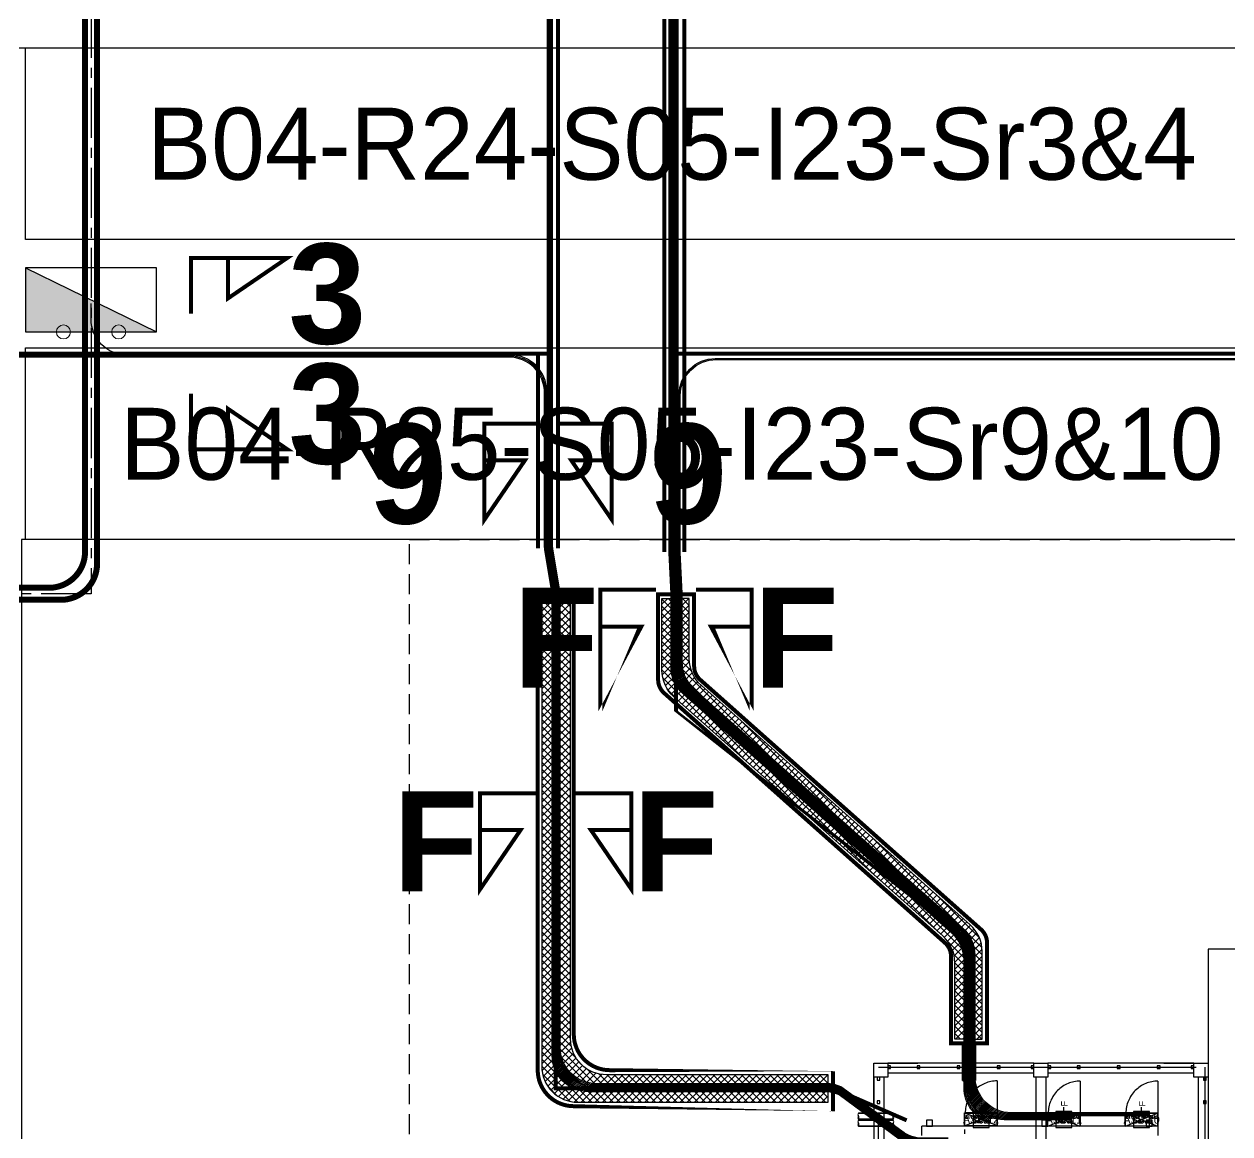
# Model space of a CAD drawing. Header units: metres. Extents: x 530075 to 530399, y 2675487 to 2675927.
# Drawn here: x 530204.25 to 530234.37, y 2675719.43 to 2675747.17 of the extents above; entities that cross this region are included whole.
import ezdxf
from ezdxf.enums import TextEntityAlignment as Align

# ---------------------------------------------------------------- set-up
doc = ezdxf.new("R2010")
doc.units = ezdxf.units.M
for name, pattern in [('CENTER', [2, 1.25, -0.25, 0.25, -0.25]), ('DASHED', [0.75, 0.5, -0.25]), ('DASHED2', [0.375, 0.25, -0.125]), ('HIDDEN', [0.375, 0.25, -0.125]), ('PHANTOM', [63.50000000000001, 31.75, -6.35, 6.35, -6.35, 6.35, -6.35])]:
    doc.linetypes.add(name, pattern=pattern)
for name, color, linetype in [('1', 5, 'Continuous'), ('300mm Hume Pipe', 74, 'Continuous'), ('DC Trench BL-04', 40, 'Continuous'), ('E-Inverter Grouping', 2, 'Continuous'), ('Excavation', 7, 'Continuous'), ('IDT', 7, 'Continuous'), ('Inverter Block-04', 7, 'Continuous'), ('LT Cable(AG) INV to LT Panel BL-04', 2, 'Continuous'), ('Messenger Wire Block-04 (Master Path)', 30, 'Continuous'), ('Messenger Wire Block-04 (MW Path)', 191, 'Continuous'), ('Messenger Wire Exc Link', 7, 'Continuous'), ('MMS Table Block-04', 8, 'Continuous'), ('Plan Line - DC BL-04', 40, 'Continuous'), ('Section Marking BL-04', 2, 'Continuous'), ('Trench (AC)-BL04', 14, 'Continuous')]:
    doc.layers.add(name, color=color, linetype=linetype)
doc.layers.add('PILE', color=1, linetype='Continuous', lineweight=15)
doc.styles.add('Arial', font='arial.ttf')
doc.styles.add('BoldTextStyle', font='arialbd.ttf')
doc.styles.add('RomanS', font='romans.shx')
doc.styles.get("Standard").update_dxf_attribs({"font": 'Adani Regular.ttf'})
doc.linetypes.add('FOUNDATION LAYOUT$0$FENCELINE1', pattern='A,6.35,-2.54,[133,ltypeshp.shx,S=2.54,R=0,X=-2.54,Y=0],-2.54,25.4', length=36.83)
pattern_1 = [(45, (-2601.159999999451, 1672.5), (-0.08838834764831845, 0.08838834764831845), []), (135, (-2601.159999999451, 1672.5), (-0.08838834764831845, -0.08838834764831843), [])]

# ---------------------------------------------------------------- blocks, each defined once
blk = doc.blocks.new('ASB')
at = {"layer": '1', "color": 5}
blk.add_lwpolyline([(-0.2, -0.2), (0.2, -0.2), (0.2, 0.2), (-0.2, 0.2)], close=True, dxfattribs=at)
at = {"layer": '1', "color": 7}
blk.add_attdef('ID', text='', height=0.2, dxfattribs=at).set_placement((0, 0), align=Align.MIDDLE_CENTER)
blk = doc.blocks.new('MMS Table (32.292 x 4.788)')
at = {"color": 0}
blk.add_lwpolyline([(0, -0.002), (0, 4.786), (32.292, 4.786), (32.292, -0.002)], close=True, dxfattribs=at)
at = {"color": 7}
blk.add_attdef('ID1', text='', height=1.8, dxfattribs=at).set_placement((16.146, 2.392), align=Align.MIDDLE_CENTER)
blk = doc.blocks.new('Inverter Block')
h = blk.add_hatch(color=0)
h.dxf.hatch_style = 1
h.paths.add_polyline_path([(-1.45626680040732, 2.268553860427346), (-1.45626680040732, 0.8461538604460657), (1.456266799941659, 0.8461538604460657)])
at = {"color": 0}
blk.add_lwpolyline([(1.456266799941659, 2.268553860427346), (-1.45626680040732, 2.268553860427346), (-1.45626680040732, 0.8461538604460657), (1.456266799941659, 0.8461538604460657)], close=True, dxfattribs=at)
blk.add_lwpolyline([(-1.45626680040732, 2.268553860427346), (1.456266799941659, 0.8461538604460657)], dxfattribs=at)
at = {"layer": 'PILE'}
for centre in [(-0.6133333332836628, 0.8461538517731242), (0.6133333332836628, 0.8461538691190071)]:
    blk.add_circle(centre, 0.1555555555588536, dxfattribs=at)
at = {"color": 7}
blk.add_attdef('ID', (-1.45626680040732, 3.006027238734532), '', height=1.8, dxfattribs=at)
blk = doc.blocks.new('IDT')
at = {"layer": 'IDT', "color": 8, "linetype": 'PHANTOM', "ltscale": 0.25}
for p, q in [((33.78305947702646, 18.31032447560767), (33.78305947702646, 9.160324475607581)), ((25.63305947702636, 9.160324475607581), (25.63305947702636, 16.03532447560758)), ((33.78305947702646, 9.160324475607581), (25.63305947702636, 9.160324475607581))]:
    blk.add_line(p, q, dxfattribs=at)
at = {"layer": 'IDT', "color": 8}
for p, q in [((25.55203310577579, 9.410145771028397), (25.55203310577579, 12.06014577102826)), ((25.80203310577579, 9.410145771028397), (25.80203310577579, 12.06014577102826)), ((29.60203310577552, 9.410145771028397), (29.60203310577552, 12.06014577102826)), ((29.85203310577552, 9.410145771028397), (29.85203310577552, 12.06014577102826)), ((33.6520331057757, 9.410145771028397), (33.6520331057757, 12.06014577102826)), ((33.9020331057757, 9.410145771028397), (33.9020331057757, 12.06014577102826)), ((32.69925243467858, 10.86966355596758), (32.69925243467858, 10.62966355685978)), ((26.80203310577579, 10.6331585126876), (27.62003310577555, 10.6331585126876)), ((26.80203310577579, 10.3061585126876), (26.80203310577579, 10.6331585126876)), ((26.80203310577579, 10.62966355685978), (32.69924909500176, 10.62966355685978)), ((26.81103310577581, 10.30965851268763), (26.81103310577581, 10.62965851268757)), ((26.81103310577581, 10.62965851268757), (27.61103310577553, 10.62965851268757)), ((27.61103310577553, 10.62965851268757), (26.81103310577581, 10.30965851268763)), ((27.61103310577553, 10.30965851268763), (26.81103310577581, 10.62965851268757)), ((26.95103310577568, 10.62965851268757), (26.95103310577568, 10.6296585126878)), ((26.95103310577568, 10.62965851268757), (26.95103310577568, 10.47965851268748)), ((27.10103310577577, 10.62965851268757), (26.95103310577568, 10.62965851268757)), ((27.10103310577577, 10.47965851268748), (27.10103310577577, 10.62965851268757)), ((27.61103310577553, 10.62965851268757), (27.61103310577553, 10.30965851268763)), ((27.62003310577555, 10.6331585126876), (27.62003310577555, 10.3061585126876)), ((28.7430331057756, 10.6331585126876), (29.56103310577581, 10.6331585126876)), ((28.7430331057756, 10.3061585126876), (28.7430331057756, 10.6331585126876)), ((28.75203310577561, 10.30965851268763), (28.75203310577561, 10.62965851268757)), ((28.75203310577561, 10.62965851268757), (29.55203310577579, 10.62965851268757)), ((29.55203310577579, 10.62965851268757), (28.75203310577561, 10.30965851268763)), ((29.55203310577579, 10.30965851268763), (28.75203310577561, 10.62965851268757)), ((29.55203310577579, 10.62965851268757), (29.55203310577579, 10.30965851268763)), ((29.55203310577579, 10.62965851268757), (29.55203310577579, 10.47965851268748)), ((29.70203310577588, 10.62965851268757), (29.55203310577579, 10.62965851268757)), ((29.56103310577581, 10.6331585126876), (29.56103310577581, 10.3061585126876)), ((29.70203310577588, 10.47965851268748), (29.70203310577588, 10.62965851268757)), ((30.81703310577566, 10.62928158855436), (31.63503310577542, 10.62928158855436)), ((30.81703310577566, 10.30228158855437), (30.81703310577566, 10.62928158855436)), ((30.82603310577568, 10.3057815885544), (30.82603310577568, 10.62578158855433)), ((30.82603310577568, 10.62578158855433), (31.62603310577586, 10.62578158855433)), ((30.82603310577568, 10.3057815885544), (31.62603310577586, 10.62578158855433)), ((30.82603310577568, 10.61801765194389), (31.62603310577586, 10.3057815885544)), ((31.62603310577586, 10.62578158855433), (31.62603310577586, 10.3057815885544)), ((31.63503310577542, 10.62928158855436), (31.63503310577542, 10.30228158855437)), ((31.63518662643108, 10.71242244929829), (31.63518662643108, 10.8226436008905)), ((32.4369263262445, 10.62965851268757), (32.4369263262445, 10.47965851268748)), ((32.58692632624414, 10.62965851268757), (32.4369263262445, 10.62965851268757)), ((32.58692632624414, 10.47965851268748), (32.58692632624414, 10.62965851268757)), ((27.62003310577555, 10.3061585126876), (26.80203310577579, 10.3061585126876)), ((27.61103310577553, 10.30965851268763), (26.81103310577581, 10.30965851268763)), ((26.95103310577568, 10.47965851268748), (27.10103310577577, 10.47965851268748)), ((29.56103310577581, 10.3061585126876), (28.7430331057756, 10.3061585126876)), ((29.55203310577579, 10.30965851268763), (28.75203310577561, 10.30965851268763)), ((29.55203310577579, 10.47965851268748), (29.70203310577588, 10.47965851268748)), ((31.63503310577542, 10.30228158855437), (30.81703310577566, 10.30228158855437)), ((31.62603310577586, 10.3057815885544), (30.82603310577568, 10.3057815885544)), ((32.4369263262445, 10.47965851268748), (32.58692632624414, 10.47965851268748)), ((25.59805947702651, 10.06854747735485), (25.59805947702651, 9.998547477354691)), ((25.66805947702622, 10.06854747735485), (25.59805947702651, 10.06854747735485)), ((25.59805947702651, 9.998547477354691), (25.66805947702622, 9.998547477354691)), ((25.66805947702622, 9.998547477354691), (25.66805947702622, 10.06854747735485)), ((33.7480594770266, 10.06854747735485), (33.7480594770266, 9.998547477354691)), ((33.81805947702631, 10.06854747735485), (33.7480594770266, 10.06854747735485)), ((33.7480594770266, 9.998547477354691), (33.81805947702631, 9.998547477354691)), ((33.81805947702631, 9.998547477354691), (33.81805947702631, 10.06854747735485)), ((25.55203310577579, 9.06014577102826), (25.55203310577579, 9.410145771028397)), ((25.55203310577579, 9.410145771028397), (25.9020331057757, 9.410145771028397)), ((25.59805947702651, 9.480145771028333), (25.59805947702651, 9.410145771028397)), ((25.66805947702622, 9.480145771028333), (25.59805947702651, 9.480145771028333)), ((25.59805947702651, 9.410145771028397), (25.66805947702622, 9.410145771028397)), ((25.66805947702622, 9.410145771028397), (25.66805947702622, 9.480145771028333)), ((25.9020331057757, 9.410145771028397), (25.9020331057757, 9.06014577102826)), ((29.55203310577579, 9.06014577102826), (29.55203310577579, 9.410145771028397)), ((29.55203310577579, 9.410145771028397), (29.9020331057757, 9.410145771028397)), ((29.9020331057757, 9.410145771028397), (29.9020331057757, 9.06014577102826)), ((33.55203310577579, 9.06014577102826), (33.55203310577579, 9.410145771028397)), ((33.55203310577579, 9.410145771028397), (33.9020331057757, 9.410145771028397)), ((33.7480594770266, 9.480145771028333), (33.7480594770266, 9.410145771028397)), ((33.81805947702631, 9.480145771028333), (33.7480594770266, 9.480145771028333)), ((33.7480594770266, 9.410145771028397), (33.81805947702631, 9.410145771028397)), ((33.81805947702631, 9.410145771028397), (33.81805947702631, 9.480145771028333)), ((33.9020331057757, 9.410145771028397), (33.9020331057757, 9.06014577102826)), ((25.9020331057757, 9.06014577102826), (25.55203310577579, 9.06014577102826)), ((25.9020331057757, 9.31014577102826), (29.55203310577579, 9.31014577102826)), ((25.9020331057757, 9.195324475607663), (25.9020331057757, 9.1253244756075)), ((25.97203310577586, 9.195324475607663), (25.9020331057757, 9.195324475607663)), ((25.9020331057757, 9.1253244756075), (25.97203310577586, 9.1253244756075)), ((25.9020331057757, 9.06014577102826), (29.55203310577579, 9.06014577102826)), ((25.97203310577586, 9.1253244756075), (25.97203310577586, 9.195324475607663)), ((26.7480594770266, 9.195324475607663), (26.7480594770266, 9.1253244756075)), ((26.81805947702631, 9.195324475607663), (26.7480594770266, 9.195324475607663)), ((26.7480594770266, 9.1253244756075), (26.81805947702631, 9.1253244756075)), ((26.81805947702631, 9.1253244756075), (26.81805947702631, 9.195324475607663)), ((27.7480594770266, 9.195324475607663), (27.7480594770266, 9.1253244756075)), ((27.81805947702631, 9.195324475607663), (27.7480594770266, 9.195324475607663)), ((27.7480594770266, 9.1253244756075), (27.81805947702631, 9.1253244756075)), ((27.81805947702631, 9.1253244756075), (27.81805947702631, 9.195324475607663)), ((28.7480594770266, 9.195324475607663), (28.7480594770266, 9.1253244756075)), ((28.81805947702631, 9.195324475607663), (28.7480594770266, 9.195324475607663)), ((28.7480594770266, 9.1253244756075), (28.81805947702631, 9.1253244756075)), ((28.81805947702631, 9.1253244756075), (28.81805947702631, 9.195324475607663)), ((29.48220577756118, 9.195324475607663), (29.48220577756118, 9.1253244756075)), ((29.55220577756089, 9.195324475607663), (29.48220577756118, 9.195324475607663)), ((29.48220577756118, 9.1253244756075), (29.55220577756089, 9.1253244756075)), ((29.9020331057757, 9.06014577102826), (29.55203310577579, 9.06014577102826)), ((29.55220577756089, 9.1253244756075), (29.55220577756089, 9.195324475607663)), ((29.9020331057757, 9.31014577102826), (33.55203310577579, 9.31014577102826)), ((29.9020331057757, 9.195324475607663), (29.9020331057757, 9.1253244756075)), ((29.97203310577586, 9.195324475607663), (29.9020331057757, 9.195324475607663)), ((29.9020331057757, 9.1253244756075), (29.97203310577586, 9.1253244756075)), ((29.9020331057757, 9.06014577102826), (33.55203310577579, 9.06014577102826)), ((29.97203310577586, 9.1253244756075), (29.97203310577586, 9.195324475607663)), ((30.7480594770266, 9.195324475607663), (30.7480594770266, 9.1253244756075)), ((30.81805947702631, 9.195324475607663), (30.7480594770266, 9.195324475607663)), ((30.7480594770266, 9.1253244756075), (30.81805947702631, 9.1253244756075)), ((30.81805947702631, 9.1253244756075), (30.81805947702631, 9.195324475607663)), ((31.7480594770266, 9.195324475607663), (31.7480594770266, 9.1253244756075)), ((31.81805947702631, 9.195324475607663), (31.7480594770266, 9.195324475607663)), ((31.7480594770266, 9.1253244756075), (31.81805947702631, 9.1253244756075)), ((31.81805947702631, 9.1253244756075), (31.81805947702631, 9.195324475607663)), ((32.7480594770266, 9.195324475607663), (32.7480594770266, 9.1253244756075)), ((32.81805947702631, 9.195324475607663), (32.7480594770266, 9.195324475607663)), ((32.7480594770266, 9.1253244756075), (32.81805947702631, 9.1253244756075)), ((32.81805947702631, 9.1253244756075), (32.81805947702631, 9.195324475607663)), ((33.48203310577563, 9.195324475607663), (33.48203310577563, 9.1253244756075)), ((33.55203310577579, 9.195324475607663), (33.48203310577563, 9.195324475607663)), ((33.48203310577563, 9.1253244756075), (33.55203310577579, 9.1253244756075)), ((33.55203310577579, 9.1253244756075), (33.55203310577579, 9.195324475607663)), ((33.9020331057757, 9.06014577102826), (33.55203310577579, 9.06014577102826))]:
    blk.add_line(p, q, dxfattribs=at)
at = {"layer": 'IDT', "color": 8, "linetype": 'HIDDEN', "ltscale": 2.5}
blk.add_line((26.80203310577579, 10.62966355685978), (26.80203292904551, 10.86965851179264), dxfattribs=at)
at = {"layer": 'IDT', "color": 7}
for p, q in [((26.80203310577579, 10.6331585126876), (27.62003310577555, 10.6331585126876)), ((26.80203310577579, 10.3061585126876), (26.80203310577579, 10.6331585126876)), ((27.62003310577555, 10.6331585126876), (27.62003310577555, 10.3061585126876)), ((28.7430331057756, 10.6331585126876), (29.56103310577581, 10.6331585126876)), ((28.7430331057756, 10.3061585126876), (28.7430331057756, 10.6331585126876)), ((29.56103310577581, 10.6331585126876), (29.56103310577581, 10.3061585126876)), ((30.81703310577566, 10.62928158855436), (31.63503310577542, 10.62928158855436)), ((30.81703310577566, 10.30228158855437), (30.81703310577566, 10.62928158855436)), ((31.63503310577542, 10.62928158855436), (31.63503310577542, 10.30228158855437)), ((27.62003310577555, 10.3061585126876), (26.80203310577579, 10.3061585126876)), ((27.21103310577544, 10.28055006587385), (27.21103310577544, 10.22939429468408)), ((29.56103310577581, 10.3061585126876), (28.7430331057756, 10.3061585126876)), ((29.1520331057757, 10.28055006587385), (29.1520331057757, 10.22939429468408)), ((31.63503310577542, 10.30228158855437), (30.81703310577566, 10.30228158855437)), ((31.22603310577577, 10.28055511004584), (31.22603310577577, 10.22939933885607)), ((27.21103310577544, 10.22939429468408), (27.21103310577544, 10.15687182636486)), ((29.1520331057757, 10.22939429468408), (29.1520331057757, 10.15687182636486)), ((31.22603310577577, 10.22939933885607), (31.22603310577577, 10.15687687053685))]:
    blk.add_line(p, q, dxfattribs=at)
at = {"layer": 'IDT', "color": 124}
for p, q in [((34.28454869628402, 10.63321101034273), (33.41546722306956, 10.63321101034273)), ((33.41546722306956, 10.63321101034273), (34.28454869628402, 10.63321101034273)), ((33.41546722306956, 10.48321101034287), (34.28454869628402, 10.48321101034287)), ((34.28454869628402, 10.48321101034287), (33.41546722306956, 10.48321101034287)), ((34.28454869628584, 10.45616355686104), (33.41546722307137, 10.45616355686104)), ((33.41546722307137, 10.45616355686104), (34.28454869628584, 10.45616355686104)), ((33.41546722307137, 10.30616355686118), (34.28454869628584, 10.30616355686118)), ((34.28454869628584, 10.30616355686118), (33.41546722307137, 10.30616355686118)), ((31.3578251571378, 9.487376799342314), (31.3578251571378, 8.61829532612785)), ((31.3578251571378, 8.61829532612785), (31.3578251571378, 9.487376799342314)), ((31.50782515713789, 8.61829532612785), (31.50782515713789, 9.487376799342314)), ((31.50782515713789, 9.487376799342314), (31.50782515713789, 8.61829532612785)), ((31.53487261061926, 9.487376799344133), (31.53487261061926, 8.618295326129669)), ((31.53487261061926, 8.618295326129669), (31.53487261061926, 9.487376799344133)), ((31.68487261061935, 8.618295326129669), (31.68487261061935, 9.487376799344133)), ((31.68487261061935, 9.487376799344133), (31.68487261061935, 8.618295326129669))]:
    blk.add_line(p, q, dxfattribs=at)
at = {"layer": 'IDT', "color": 8, "linetype": 'DASHED', "ltscale": 5}
for p, q in [((26.80203310577579, 9.506158512688103), (26.80203310577579, 10.3061585126876)), ((26.80203310577579, 10.3061585126876), (26.84586872221396, 10.3061585126876)), ((26.84586872221396, 10.3061585126876), (27.60203310577552, 10.3061585126876)), ((28.7430331057756, 9.506158512688103), (28.7430331057756, 10.3061585126876)), ((28.7430331057756, 10.3061585126876), (28.78686872221377, 10.3061585126876)), ((28.78686872221377, 10.3061585126876), (29.54303310577532, 10.3061585126876)), ((30.81703310577566, 9.502281588554638), (30.81703310577566, 10.30228158855437)), ((30.81703310577566, 10.30228158855437), (30.86086872221384, 10.30228158855437)), ((30.86086872221384, 10.30228158855437), (31.61703310577539, 10.30228158855437))]:
    blk.add_line(p, q, dxfattribs=at)
at = {"layer": 'IDT', "color": 8, "linetype": 'DASHED2', "ltscale": 5}
for p, q in [((25.55203310577579, 9.06014577102826), (25.55203310577579, 10.1601457710284)), ((33.9020331057757, 10.1601457710284), (33.9020331057757, 9.06014577102826)), ((26.6520331057757, 9.06014577102826), (25.55203310577579, 9.06014577102826)), ((33.9020331057757, 9.06014577102826), (32.80203310577579, 9.06014577102826))]:
    blk.add_line(p, q, dxfattribs=at)
at = {"layer": 'IDT', "color": 243, "linetype": 'DASHED'}
blk.add_lwpolyline([(45.49999999962691, 32.58580025943296), (45.4999999996269, -4.032314963696315), (-1.30442248516332e-09, -4.032314963696308), (-1.304414354308392e-09, 32.58580025943297)], close=True, dxfattribs=at)
at = {"layer": 'IDT', "color": 7, "linetype": 'FOUNDATION LAYOUT$0$FENCELINE1', "ltscale": 0.01}
blk.add_lwpolyline([(19.91065726106834, 22.48539390819508), (11.80103310577559, 22.48539390819508), (11.80103310577559, 6.210393908265019), (19.73137271900467, 6.210393908225001), (25.55203310577579, 6.210393908225001), (25.55203310577579, 9.06014577102826)], dxfattribs=at)
at = {"layer": 'IDT', "color": 124}
for centre, radius, start, end in [((33.46528137758176, 10.59571101034328), 0.06235142331725626, 143.0276363458421, 216.9723636541578), ((33.46528137758449, 10.5207110103421), 0.06235142331974031, 143.0276363562435, 216.9723636280808), ((33.36565306855007, 10.59571101034214), 0.06235142332423081, 323.0276363719184, 36.97236362808165), ((34.33436285080396, 10.59571101034214), 0.06235142332423081, 143.0276363719183, 216.9723636280808), ((34.23473454177227, 10.59571101034328), 0.06235142331725626, 323.0276363458421, 36.9723636541579), ((34.23473454176909, 10.5207110103421), 0.06235142331974031, 323.0276363719184, 36.9723636437565), ((33.46528137758358, 10.41866355686159), 0.06235142331725626, 143.0276363458421, 216.9723636541578), ((33.46528137758631, 10.34366355686041), 0.06235142331974031, 143.0276363562435, 216.9723636280808), ((33.36565306855189, 10.41866355686045), 0.06235142332423081, 323.0276363719184, 36.97236362808165), ((34.33436285080577, 10.41866355686045), 0.06235142332423081, 143.0276363719183, 216.9723636280808), ((34.23473454177409, 10.41866355686159), 0.06235142331725626, 323.0276363458421, 36.9723636541579), ((34.23473454177091, 10.34366355686041), 0.06235142331974031, 323.0276363719184, 36.9723636437565), ((31.39532515713725, 9.43756264482738), 0.06235142331974176, 53.02763635368521, 126.9723636463148), ((31.47032515713798, 9.437562644830336), 0.06235142331725626, 53.02763635368521, 126.9723636463148), ((31.47032515713707, 9.537190953862023), 0.06235142332423227, 233.0276363536852, 306.9723636463148), ((31.57237261061871, 9.4375626448292), 0.06235142331974176, 53.02763635368521, 126.9723636463148), ((31.6473726106199, 9.437562644832155), 0.06235142331725626, 53.02763635368521, 126.9723636463148), ((31.64737261061853, 9.537190953863842), 0.06235142332423227, 233.0276363536852, 306.9723636463148), ((31.39532515713725, 8.668109480642784), 0.06235142331974176, 233.0276363536852, 306.9723636463148), ((31.47032515713707, 8.568481171608141), 0.06235142332423227, 53.02763635368521, 126.9723636463148), ((31.47032515713798, 8.668109480639828), 0.06235142331725626, 233.0276363536852, 306.9723636463148), ((31.57237261061871, 8.668109480644603), 0.06235142331974176, 233.0276363536852, 306.9723636463148), ((31.64737261061853, 8.56848117160996), 0.06235142332423227, 53.02763635368521, 126.9723636463148), ((31.6473726106199, 8.668109480641647), 0.06235142331725626, 233.0276363536852, 306.9723636463148)]:
    blk.add_arc(centre, radius, start, end, dxfattribs=at)
at = {"layer": 'IDT', "color": 8, "linetype": 'DASHED', "ltscale": 5}
for centre in [(26.80203310577579, 10.3061585126876), (28.7430331057756, 10.3061585126876), (30.81703310577566, 10.30228158855437)]:
    blk.add_arc(centre, 0.7999999999996508, 270, 0, dxfattribs=at)
at = {"layer": 'IDT', "color": 7, "style": 'RomanS', "width": 0.9}
for s, p in [('FRP PANEL', (26.96784958396191, 10.486855748229)), ('FRP PANEL', (28.90884958396217, 10.486855748229)), ('FRP PANEL', (30.98284958396223, 10.48686079240099)), ('TYPE-NN ASB-10', (26.82369958396228, 10.37018908156222)), ('TYPE-NN ASB-11', (28.7736995839621, 10.37018908156222)), ('TYPE-NN ASB-12', (30.83869958396215, 10.37019412573443))]:
    blk.add_text(s, height=0.07, dxfattribs=at).set_placement(p)
at = {"layer": 'IDT', "color": 7, "style": 'Arial'}
for p in [(27.11984584907739, 10.13972772747468), (29.06084584907765, 10.13972772747468), (31.13484584907772, 10.13973277164666)]:
    blk.add_text('F', height=0.16, rotation=270, dxfattribs=at).set_placement(p)

msp = doc.modelspace()

# ---------------------------------------------------------------- hatches: boundary and pattern name
at = {"layer": '300mm Hume Pipe'}
h = msp.add_hatch(dxfattribs=at)
h.set_pattern_fill('ANSI37', color=74)
h.set_pattern_definition(pattern_1)
edge = h.paths.add_edge_path()
edge.add_line((530217.1752843692, 2675732.829486473), (530217.1752843704, 2675721.125132979))
edge.add_arc((530218.0752843705, 2675721.125132979), 0.9000000000232831, 180, 270.0000000074112)
edge.add_line((530218.0752843706, 2675720.225132979), (530224.328169804, 2675720.225132984))
edge.add_line((530224.328169804, 2675720.225132984), (530224.328169804, 2675720.525132983))
edge.add_line((530224.328169804, 2675720.525132983), (530218.3752843706, 2675720.525132979))
edge.add_arc((530218.3752843705, 2675721.425132979), 0.8999999999068677, 180, 270.00000000741124, ccw=False)
edge.add_line((530217.4752843705, 2675721.425132979), (530217.4752843692, 2675732.829486473))
edge.add_line((530217.4752843692, 2675732.829486473), (530217.1752843692, 2675732.829486473))
edge = h.paths.add_edge_path(flags=17)
edge.add_line((530217.5954409295, 2675732.829486473), (530217.5954409295, 2675721.509195847))
edge.add_arc((530218.4954409295, 2675721.509195847), 0.9000000000232831, 180, 270.0000000741123)
edge.add_line((530218.4954409307, 2675720.609195848), (530224.328169804, 2675720.609195855))
edge.add_line((530224.328169804, 2675720.609195855), (530224.328169804, 2675720.909195855))
edge.add_line((530224.328169804, 2675720.909195855), (530218.7954409309, 2675720.909195847))
edge.add_arc((530218.7954409295, 2675721.809195847), 0.8999999999068677, 180, 270.0000000889347, ccw=False)
edge.add_line((530217.8954409296, 2675721.809195847), (530217.8954409296, 2675732.829486473))
edge.add_line((530217.8954409296, 2675732.829486473), (530217.5954409295, 2675732.829486473))
h = msp.add_hatch(dxfattribs=at)
h.set_pattern_fill('ANSI37', color=74)
h.set_pattern_definition(pattern_1)
edge = h.paths.add_edge_path()
edge.add_line((530227.8782895746, 2675721.798708546), (530228.1782895745, 2675721.798708546))
edge.add_line((530228.1782895745, 2675721.798708546), (530228.1782895745, 2675723.989289007))
edge.add_arc((530227.2782895743, 2675723.989289007), 0.9000000001396984, 0, 48.32874371870346)
edge.add_line((530227.8766597073, 2675724.661563642), (530221.1625955846, 2675730.637537201))
edge.add_arc((530221.7609657176, 2675731.309811835), 0.8999999999295727, 179.9999999703551, 228.3287436989939, ccw=False)
edge.add_line((530220.8609657174, 2675731.309811836), (530220.8609657175, 2675732.816203433))
edge.add_line((530220.8609657175, 2675732.816203433), (530220.5609657177, 2675732.816203433))
edge.add_line((530220.5609657177, 2675732.816203433), (530220.5609657175, 2675731.175210654))
edge.add_arc((530221.4609657177, 2675731.175210654), 0.9000000001396984, 179.9999999703551, 228.3287436989939)
edge.add_line((530220.8625955847, 2675730.50293602), (530227.5766597076, 2675724.52696246))
edge.add_arc((530226.9782895745, 2675723.854687826), 0.900000000006972, -2.9644922960869735e-08, 48.32874369345791, ccw=False)
edge.add_line((530227.8782895746, 2675723.854687825), (530227.8782895746, 2675721.798708546))
edge = h.paths.add_edge_path()
edge.add_line((530220.4769028461, 2675732.764976613), (530220.476902846, 2675731.137494115))
edge.add_arc((530221.3769028462, 2675731.137494114), 0.9000000001396984, 179.9999999703551, 228.3287436989939)
edge.add_line((530220.7785327132, 2675730.46521948), (530227.492596836, 2675724.48924592))
edge.add_arc((530226.894226703, 2675723.816971286), 0.8999999999295727, -2.9644922960869735e-08, 48.328743698993776, ccw=False)
edge.add_line((530227.7942267031, 2675723.816971286), (530227.7942267031, 2675721.798708546))
edge.add_line((530227.7942267031, 2675721.798708546), (530227.4942267031, 2675721.798708546))
edge.add_line((530227.4942267031, 2675721.798708546), (530227.494226703, 2675723.707169657))
edge.add_arc((530226.5942267028, 2675723.707169656), 0.9000000001396984, 2.964491826802329e-08, 48.33614241642817)
edge.add_line((530227.1925100189, 2675724.379521554), (530220.4786195301, 2675730.353786938))
edge.add_arc((530221.0769028462, 2675731.026138836), 0.9000000003814849, 180.0000000296449, 228.3361424164282, ccw=False)
edge.add_line((530220.1769028461, 2675731.026138836), (530220.1769028461, 2675732.816203433))
edge.add_line((530220.1769028461, 2675732.816203433), (530220.4769028461, 2675732.816203433))
edge.add_line((530220.4769028461, 2675732.816203433), (530220.4769028461, 2675732.764976613))

# ---------------------------------------------------------------- linework, layer by layer
at = {"layer": '300mm Hume Pipe', "color": 74}
for points in [[(530217.1752843692, 2675732.829486473), (530217.1752843704, 2675721.125132979, 0.414213562368789), (530218.0752843706, 2675720.225132979), (530224.328169804, 2675720.225132984), (530224.328169804, 2675720.525132983), (530218.3752843706, 2675720.525132979, -0.4142135623692981), (530217.4752843705, 2675721.425132979), (530217.4752843692, 2675732.829486473)], [(530217.5954409295, 2675732.829486473), (530217.5954409295, 2675721.509195847, 0.4142135627706127), (530218.4954409307, 2675720.609195848), (530224.328169804, 2675720.609195855), (530224.328169804, 2675720.909195855), (530218.7954409309, 2675720.909195847, -0.4142135627921673), (530217.8954409296, 2675721.809195847), (530217.8954409296, 2675732.829486473)], [(530220.4769028461, 2675732.764976613), (530220.476902846, 2675731.137494115, 0.2140562423256003), (530220.7785327132, 2675730.46521948), (530227.492596836, 2675724.48924592, -0.2140562423092027), (530227.7942267031, 2675723.816971286), (530227.7942267031, 2675721.798708546), (530227.4942267031, 2675721.798708546), (530227.494226703, 2675723.707169657, 0.2140900045463655), (530227.1925100189, 2675724.379521554), (530220.4786195301, 2675730.353786938, -0.2140900045615197), (530220.1769028461, 2675731.026138836), (530220.1769028461, 2675732.816203433), (530220.4769028461, 2675732.816203433), (530220.4769028461, 2675732.764976613)], [(530227.8782895746, 2675721.798708546), (530228.1782895745, 2675721.798708546), (530228.1782895745, 2675723.989289007, 0.2140562423100663), (530227.8766597073, 2675724.661563642), (530221.1625955846, 2675730.637537201, -0.2140562423329815), (530220.8609657174, 2675731.309811836), (530220.8609657175, 2675732.816203433), (530220.5609657177, 2675732.816203433), (530220.5609657175, 2675731.175210654, 0.2140562423301491), (530220.8625955847, 2675730.50293602), (530227.5766597076, 2675724.52696246, -0.2140562423100663), (530227.8782895746, 2675723.854687825)]]:
    msp.add_lwpolyline(points, format="xyb", close=True, dxfattribs=at)
at = {"layer": 'DC Trench BL-04', "color": 40, "const_width": 0.15}
msp.add_lwpolyline([(530202.563, 2675731.883, -0.414213562373095), (530203.463, 2675732.783), (530205.167, 2675732.783, 0.414213562373095), (530206.067, 2675733.683), (530206.067, 2675821.577), (530205.767, 2675821.577), (530205.767, 2675733.983, -0.414213562373095), (530204.867, 2675733.083), (530203.1630000001, 2675733.083, 0.414213562373095), (530202.263, 2675732.183), (530202.263, 2675696.789), (530202.563, 2675696.789)], format="xyb", close=True, dxfattribs=at)
at = {"layer": 'E-Inverter Grouping'}
msp.add_lwpolyline([(530171.8872843687, 2675746.57716928), (530268.9632843687, 2675746.57716928), (530268.9632843687, 2675734.289169281), (530204.1792843688, 2675734.289169281), (530204.1792843688, 2675696.789169281), (530171.8872843687, 2675696.789169281)], close=True, dxfattribs=at)
at = {"layer": 'Excavation', "color": 3, "const_width": 0.1}
for points in [[(530226.2904020946, 2675719.771768927), (530224.4502826143, 2675720.575132983), (530217.5252843691, 2675720.575132983), (530217.5252843691, 2675732.916203433)], [(530227.8499354839, 2675720.734471424), (530227.8499354839, 2675724.238423511), (530220.5326116268, 2675730.753225982), (530220.5326116269, 2675732.916203433)]]:
    msp.add_lwpolyline(points, dxfattribs=at)
at = {"layer": 'LT Cable(AG) INV to LT Panel BL-04', "color": 5}
for points in [[(530228.3501633113, 2675719.728219941, -0.3259988775016067), (530227.7249354839, 2675720.585249844), (530227.7249354839, 2675723.778624703, 0.2140186322185252), (530227.4234023172, 2675724.450813254), (530220.7091447935, 2675730.428690189, -0.2140186322320131), (530220.4076116268, 2675731.10087874), (530220.4076116269, 2675732.893415877, 0.01111450825088776), (530220.4067224141, 2675732.933413281), (530220.3611729143, 2675733.957330892, -0.01110482261145677), (530220.3602837021, 2675733.997293432), (530220.3568849608, 2675821.734579641, -0.01619665859421326), (530220.3587705018, 2675821.792841817), (530220.4057260852, 2675822.517097959, 0.01618697161288053), (530220.4076116269, 2675822.575325271), (530220.4076116269, 2675830.606932618, 0.01332577225329092), (530220.4063335322, 2675830.654879849), (530220.3615624636, 2675831.494067829, -0.01332577224995511), (530220.3602843689, 2675831.54201506), (530220.3602843689, 2675850.41216928, 0.414213562373095), (530219.4602843688, 2675851.31216928), (530206.8175845185, 2675851.31216928, -0.414213562373095), (530205.9175845184, 2675852.21216928), (530205.9175845184, 2675852.689769275)], [(530230.419251262, 2675719.785249843), (530228.7249354839, 2675719.785249843, -0.4142135623503636), (530227.8249354839, 2675720.685249843), (530227.8249354839, 2675723.823483123, 0.2140186322185252), (530227.5234023172, 2675724.495671675), (530220.8091447934, 2675730.473548609, -0.2140186322322825), (530220.5076116268, 2675731.14573716), (530220.5076116269, 2675732.895639053, 0.01111450822230354), (530220.506722414, 2675732.935636457), (530220.4611728282, 2675733.959556004, -0.01110482258149626), (530220.4602836161, 2675733.999518544), (530220.4568850861, 2675821.731343333, -0.01619665861398208), (530220.4587706272, 2675821.789605509), (530220.5057260852, 2675822.513859716, 0.01618697163296084), (530220.5076116269, 2675822.572087029), (530220.5076116269, 2675830.609598245, 0.01332577225329092), (530220.5063335322, 2675830.657545477), (530220.4615624635, 2675831.496733457, -0.01332577224995511), (530220.4602843688, 2675831.544680688), (530220.4602843688, 2675850.56216928, -0.414213562373095), (530221.3602843689, 2675851.46216928), (530298.8169842185, 2675851.46216928, 0.414213562373095), (530299.7169842186, 2675852.36216928), (530299.7169842186, 2675852.689769275)], [(530230.419251262, 2675719.810249843), (530228.7499354839, 2675719.810249843, -0.4142135623503636), (530227.8499354839, 2675720.710249843), (530227.8499354839, 2675723.834697728, 0.2140186322185252), (530227.5484023172, 2675724.50688628), (530220.8341447935, 2675730.484763214, -0.2140186322323515), (530220.5326116268, 2675731.156951766), (530220.5326116269, 2675732.896194847, 0.0111145082529366), (530220.5317224141, 2675732.936192251), (530220.4861728066, 2675733.960112283, -0.01110482261316873), (530220.4852835945, 2675734.000074823), (530220.4818851176, 2675821.730534256, -0.01619665859287509), (530220.4837706586, 2675821.788796432), (530220.5307260852, 2675822.513050156, 0.01618697161161476), (530220.5326116269, 2675822.571277468), (530220.5326116269, 2675830.610264652, 0.01332577225329092), (530220.5313335322, 2675830.658211884), (530220.4865624636, 2675831.497399864, -0.01332577224995511), (530220.4852843689, 2675831.545347095), (530220.4852843689, 2675850.53716928, -0.414213562373095), (530221.3852843689, 2675851.43716928), (530363.6009842185, 2675851.43716928, 0.414213562373095), (530364.5009842186, 2675852.33716928), (530364.5009842186, 2675852.689769275)], [(530228.3501633112, 2675719.761641191, -0.3179111484996205), (530227.7499354839, 2675720.610249843), (530227.7499354839, 2675723.789839308, 0.2140186322185252), (530227.4484023172, 2675724.462027859), (530220.7341447935, 2675730.439904794, -0.2140186322320794), (530220.4326116268, 2675731.112093345), (530220.4326116269, 2675732.89397167, 0.01111450824449297), (530220.4317224141, 2675732.933969075), (530220.3861728928, 2675733.95788717, -0.01110482260473399), (530220.3852836806, 2675733.997849711), (530220.3818849921, 2675821.733770564, -0.01619665860121194)], [(530228.3501633112, 2675719.795891138, -0.309776946922783), (530227.7749354839, 2675720.635249843), (530227.7749354839, 2675723.801053913, 0.2140186322185252), (530227.4734023173, 2675724.473242464), (530220.7591447935, 2675730.451119399, -0.2140186322321464), (530220.4576116268, 2675731.12330795), (530220.457611627, 2675732.894527465, 0.01111450824781673), (530220.4567224141, 2675732.934524869), (530220.4111728712, 2675733.958443448, -0.01110482260791484), (530220.4102836591, 2675733.998405989), (530220.4068850235, 2675821.732961489, -0.01619665862742697)], [(530228.3501633112, 2675719.830997513, -0.301586279095726), (530227.7999354838, 2675720.660249843), (530227.7999354838, 2675723.812268518, 0.2140186322185252), (530227.4984023172, 2675724.48445707), (530220.7841447934, 2675730.462334004, -0.2140186322322141), (530220.4826116267, 2675731.134522555), (530220.4826116269, 2675732.895083259, 0.01111450825114181), (530220.481722414, 2675732.935080663), (530220.4361728496, 2675733.958999726, -0.0111048226117589), (530220.4352836375, 2675733.998962267), (530220.4318850549, 2675821.732152411, -0.01619665856926978)], [(530230.419251262, 2675719.835249843), (530228.7749354839, 2675719.835249843, -0.4142135623503636), (530227.8749354839, 2675720.735249843), (530227.8749354839, 2675723.845912333, 0.2140186322185252), (530227.5734023172, 2675724.518100885), (530220.8591447935, 2675730.495977819, -0.2140186322324211), (530220.5576116268, 2675731.168166371), (530220.5576116269, 2675732.896750641, 0.01111450828357077), (530220.5567224141, 2675732.936748045), (530220.511172785, 2675733.960668561, -0.01110482264494034), (530220.5102835728, 2675734.000631101), (530220.5078039141, 2675798.012134416, -0.4142249084297963), (530221.4078039135, 2675798.91216928), (530298.8169842185, 2675798.91216928, 0.414213562373095), (530299.7169842186, 2675799.81216928), (530299.7169842186, 2675800.189769275)], [(530230.419251262, 2675719.860249843), (530228.799935484, 2675719.860249843, -0.4142135623503636), (530227.8999354839, 2675720.760249843), (530227.8999354839, 2675723.857126938, 0.2140186322185252), (530227.5984023173, 2675724.52931549), (530220.8841447935, 2675730.507192424, -0.2140186322324915), (530220.5826116268, 2675731.179380976), (530220.582611627, 2675732.897306435, 0.01111450825473627), (530220.5817224141, 2675732.937303839), (530220.5361727636, 2675733.961224839, -0.01110482261456944), (530220.5352835514, 2675734.001187379), (530220.5328048825, 2675797.987134416, -0.4142249084298804), (530221.4328048818, 2675798.88716928), (530363.6009842185, 2675798.88716928, 0.4142135623721419), (530364.5009842186, 2675799.78716928), (530364.5009842186, 2675800.189769275)], [(530232.3602512621, 2675719.885249843), (530228.8249354839, 2675719.885249843, -0.4142135623503636), (530227.9249354838, 2675720.785249843), (530227.9249354838, 2675723.868341543, 0.2140186322185252), (530227.6234023172, 2675724.540530095), (530220.9091447934, 2675730.518407029, -0.2140186322325625), (530220.6076116267, 2675731.190595581), (530220.6076116269, 2675732.897862229, 0.01111450825806757), (530220.606722414, 2675732.937859633), (530220.5611727419, 2675733.961781117, -0.01110482261904675), (530220.5602835298, 2675734.001743657), (530220.5595490478, 2675752.962134416, -0.4142249084296034), (530221.4595490472, 2675753.86216928), (530298.8169842185, 2675753.86216928, 0.414213562373095), (530299.7169842186, 2675754.76216928), (530299.7169842186, 2675755.189769275)], [(530232.3602512621, 2675719.910249843), (530228.8499354839, 2675719.910249843, -0.4142135623503636), (530227.9499354839, 2675720.810249843), (530227.9499354839, 2675723.879556148, 0.2140186322185252), (530227.6484023172, 2675724.5517447), (530220.9341447934, 2675730.529621634, -0.2140186322326343), (530220.6326116268, 2675731.201810186), (530220.6326116269, 2675732.898418023, 0.01111450826139976), (530220.631722414, 2675732.938415428), (530220.5861727204, 2675733.962337395, -0.01110482262239137), (530220.5852835083, 2675734.002299935), (530220.5845500163, 2675752.937134416, -0.4142249084295391), (530221.4845500157, 2675753.83716928), (530363.6009842185, 2675753.83716928, 0.414213562373095), (530364.5009842186, 2675754.73716928), (530364.5009842186, 2675755.189769275)], [(530232.3602512621, 2675719.935249843), (530228.8749354839, 2675719.935249843, -0.4142135623503636), (530227.9749354839, 2675720.835249843), (530227.9749354839, 2675723.890770753, 0.2140186322185252), (530227.6734023172, 2675724.562959305), (530220.9591447935, 2675730.540836239, -0.214018632232707), (530220.6576116268, 2675731.213024791), (530220.6576116269, 2675732.898973817, 0.01111450825501608), (530220.6567224141, 2675732.938971221), (530220.6111726989, 2675733.962893673, -0.01110482261539289), (530220.6102834868, 2675734.002856214), (530220.6101320504, 2675737.912134416, -0.4142249084307464), (530221.5101320497, 2675738.81216928), (530270.0223965576, 2675738.81216928, -0.414213562373095), (530270.9223965576, 2675737.91216928), (530270.9223965576, 2675717.21216928, 0.414213562373095), (530271.8223965577, 2675716.31216928), (530298.8169842185, 2675716.31216928, 0.414213562373095), (530299.7169842186, 2675717.21216928), (530299.7169842186, 2675717.689769275)], [(530232.3602512621, 2675719.960249843), (530228.8999354839, 2675719.960249843, -0.4142135623503636), (530227.9999354839, 2675720.860249843), (530227.9999354839, 2675723.901985358, 0.214018632209244), (530227.6984023172, 2675724.57417391), (530220.9841447935, 2675730.552050845, -0.2140186322231), (530220.6826116268, 2675731.224239396), (530220.6826116269, 2675732.899529611, 0.01111450825835094), (530220.6817224141, 2675732.939527016), (530220.6361726774, 2675733.963449951, -0.01110482261890818), (530220.6352834653, 2675734.003412492), (530220.6351330188, 2675737.887134416, -0.4142249084304861), (530221.5351330182, 2675738.78716928), (530269.9973965576, 2675738.78716928, -0.414213562373095), (530270.8973965576, 2675737.88716928), (530270.8973965576, 2675717.18716928, 0.414213562373095), (530271.7973965576, 2675716.28716928), (530363.6009842185, 2675716.28716928, 0.414213562373095), (530364.5009842186, 2675717.18716928), (530364.5009842186, 2675717.689769275)]]:
    msp.add_lwpolyline(points, format="xyb", dxfattribs=at)
at = {"layer": 'LT Cable(AG) INV to LT Panel BL-04'}
for points in [[(530227.3283580416, 2675719.299389413), (530226.691641113, 2675719.299394457, -0.1595351447462014), (530226.1593709426, 2675719.473661403), (530224.6407534119, 2675720.587452221, 0.1032748659374062), (530224.2806517249, 2675720.662632983), (530218.5127843693, 2675720.662632983, -0.4142135623935497), (530217.6127843692, 2675721.562632983), (530217.6127843692, 2675732.849656744, 0.04088335925714604), (530217.6007900651, 2675732.996100877), (530217.4340314551, 2675734.007289193, -0.04088335926294558), (530217.4220371511, 2675734.153733325), (530217.4220371512, 2675813.15157715, 0.4142135623735216), (530216.5220371512, 2675814.05157715), (530142.0335845185, 2675814.05157715, -0.414213562373095), (530141.1335845185, 2675814.95157715), (530141.1335845185, 2675815.189769275)], [(530227.3283580416, 2675719.324389413), (530226.6986030028, 2675719.324394457, -0.1593949899631315), (530226.1667296822, 2675719.498370511), (530224.645972824, 2675720.612452221, 0.1032748659291951), (530224.2858711369, 2675720.687632983), (530218.5377843693, 2675720.687632983, -0.4142135623936106), (530217.6377843692, 2675721.587632983), (530217.6377843692, 2675732.851704335, 0.040883359248795), (530217.6257900652, 2675732.998148467), (530217.4590314552, 2675734.009336783, -0.04088335925366974), (530217.4470371512, 2675734.155780915), (530217.4470371512, 2675813.17657715, 0.414213562373095), (530216.5470371512, 2675814.07657715), (530206.8175845185, 2675814.07657715, -0.414213562373095), (530205.9175845184, 2675814.97657715), (530205.9175845184, 2675815.189769275)], [(530229.3192512621, 2675719.249389413), (530226.6777009822, 2675719.249394457, -0.1598175325955286), (530226.1446317633, 2675719.424248122), (530224.6303145878, 2675720.537452221, 0.1032748659539574), (530224.2702129008, 2675720.612632983), (530218.4627843692, 2675720.612632983, -0.414213562393429), (530217.5627843691, 2675721.512632983), (530217.5627843691, 2675732.845561564, 0.04088335922425809), (530217.5507900651, 2675732.992005696), (530217.3840314553, 2675734.003194011, -0.04088335922690201), (530217.3720371512, 2675734.149638143), (530217.3720371511, 2675783.07466928, 0.4142135623724106), (530216.4720371511, 2675783.97466928), (530142.0335845185, 2675783.97466928, -0.414213562373095), (530141.1335845185, 2675784.87466928), (530141.1335845185, 2675785.189769275)], [(530227.3283580416, 2675719.274389413), (530226.6846737808, 2675719.274394457, -0.1596759906281851), (530226.1520049814, 2675719.448953936), (530224.6355339999, 2675720.562452221, 0.1032748659456602), (530224.2754323129, 2675720.637632983), (530218.4877843693, 2675720.637632983, -0.4142135623934891), (530217.5877843691, 2675721.537632983), (530217.5877843691, 2675732.847609154, 0.040883359248795), (530217.5757900651, 2675732.994053287), (530217.4090314552, 2675734.005241602, -0.04088335925366974), (530217.3970371512, 2675734.151685734), (530217.3970371512, 2675783.09966928, 0.414213562373095), (530216.4970371511, 2675783.99966928), (530206.8175845185, 2675783.99966928, -0.414213562373095), (530205.9175845184, 2675784.89966928), (530205.9175845184, 2675785.189769275)], [(530229.3192512621, 2675719.199389413), (530226.6637388864, 2675719.199394458, -0.1601027251064432), (530226.1298634104, 2675719.374841508), (530224.619875764, 2675720.487452221, 0.1032748659169098), (530224.2597740771, 2675720.562632983), (530218.4127843693, 2675720.562632983, -0.4142135623933099), (530217.5127843692, 2675721.462632983), (530217.5127843692, 2675732.841466383, 0.040883359248795), (530217.5007900652, 2675732.987910516), (530217.3340314552, 2675733.999098831, -0.04088335925366974), (530217.3220371512, 2675734.145542963), (530217.3220371512, 2675760.52466928, 0.414213562373095), (530216.4220371512, 2675761.42466928), (530142.0335845185, 2675761.42466928, -0.414213562373095), (530141.1335845185, 2675762.32466928), (530141.1335845185, 2675762.689769275)], [(530229.3192512621, 2675719.224389413), (530226.6707226923, 2675719.224394457, -0.1599597756552141), (530226.1372512518, 2675719.399543975), (530224.625095176, 2675720.512452221, 0.1032748659622984), (530224.2649934889, 2675720.587632983), (530218.4377843692, 2675720.587632983, -0.4142135623933694), (530217.5377843691, 2675721.487632983), (530217.5377843691, 2675732.843513973, 0.040883359248795), (530217.5257900651, 2675732.989958106), (530217.3590314551, 2675734.001146421, -0.04088335925366974), (530217.3470371511, 2675734.147590553), (530217.3470371511, 2675760.54966928, 0.414213562373095), (530216.4470371511, 2675761.44966928), (530206.8175845185, 2675761.44966928, -0.414213562373095), (530205.9175845184, 2675762.34966928), (530205.9175845184, 2675762.689769275)], [(530231.476251262, 2675719.149394458), (530226.6497546284, 2675719.149394458, -0.1603907639545985), (530226.115065592, 2675719.325441673), (530224.6094369402, 2675720.437452221, 0.1032748659335312), (530224.2493352531, 2675720.512632983), (530218.3627843693, 2675720.512632983, -0.414213562393192), (530217.4627843691, 2675721.412632983), (530217.4627843691, 2675732.837371202, 0.040883359248795), (530217.4507900651, 2675732.983815335), (530217.2840314552, 2675733.99500365, -0.04088335925366974), (530217.2720371512, 2675734.141447783), (530217.2720371512, 2675737.97466928, 0.414213562373095), (530216.3720371511, 2675738.87466928), (530142.0335845185, 2675738.87466928, -0.414213562373095), (530141.1335845185, 2675739.77466928), (530141.1335845185, 2675740.189769275)], [(530229.3192512621, 2675719.174389414), (530226.6567495398, 2675719.174394458, -0.1602463861368062), (530226.1224682025, 2675719.350140736), (530224.6146563521, 2675720.462452221, 0.1032748659251984), (530224.2545546652, 2675720.537632983), (530218.3877843693, 2675720.537632983, -0.4142135623932508), (530217.4877843692, 2675721.437632983), (530217.4877843692, 2675732.839418793, 0.0408833592733319), (530217.4757900651, 2675732.985862925), (530217.3090314551, 2675733.99705124, -0.04088335928588888), (530217.2970371511, 2675734.143495373), (530217.2970371512, 2675737.99966928, 0.414213562380264), (530216.3970371512, 2675738.89966928), (530206.8175845185, 2675738.89966928, -0.414213562373095), (530205.9175845184, 2675739.79966928), (530205.9175845184, 2675740.189769275)], [(530231.476251262, 2675719.124394458), (530226.6427541267, 2675719.124394458, -0.1605358637749265), (530226.1076555416, 2675719.300744332), (530224.6042175281, 2675720.412452221, 0.1032748659419083), (530224.2441158411, 2675720.487632983), (530218.3377843692, 2675720.487632983, -0.4142135623931337), (530217.4377843691, 2675721.387632983), (530217.4377843691, 2675732.835323612, 0.04088335924044395), (530217.4257900651, 2675732.981767744), (530217.2590314553, 2675733.992956059, -0.04088335923866457), (530217.2470371512, 2675734.139400191), (530217.2470371511, 2675737.94966928, 0.414213562365856), (530216.3470371511, 2675738.84966928), (530200.6807843689, 2675738.84966928, 0.414213562373095), (530199.7807843689, 2675737.94966928), (530199.7807843689, 2675709.74966928, -0.414213562373095), (530198.8807843688, 2675708.84966928), (530142.0335845185, 2675708.84966928, -0.414213562373095), (530141.1335845185, 2675709.74966928), (530141.1335845185, 2675710.189769275)]]:
    msp.add_lwpolyline(points, format="xyb", dxfattribs=at)
at = {"layer": 'Messenger Wire Block-04 (Master Path)'}
for points in [[(530220.4852843689, 2675733.980083677), (530220.4818839879, 2675821.759695893)], [(530217.3345371512, 2675734.072853504), (530217.3345371512, 2675813.96407715)], [(530139.526736401, 2675738.93716928), (530217.3345371512, 2675738.93716928)], [(530220.4852843689, 2675738.93716928), (530271.0473965576, 2675738.93716928)]]:
    msp.add_lwpolyline(points, dxfattribs=at)
at = {"layer": 'Messenger Wire Block-04 (MW Path)', "const_width": 0.1}
for points in [[(530220.2352843689, 2675733.980083677), (530220.2318839879, 2675821.759695893)], [(530217.5845371512, 2675734.072853504), (530217.5845371512, 2675813.96407715)], [(530220.7352843689, 2675733.980083677), (530220.7327680803, 2675798.937169183)], [(530139.526736401, 2675738.93716928), (530217.3345371512, 2675738.93716928)], [(530217.0845371512, 2675734.072853504), (530217.0845371512, 2675738.93716928)], [(530220.4852843689, 2675738.93716928), (530271.0473965576, 2675738.93716928)]]:
    msp.add_lwpolyline(points, dxfattribs=at)
at = {"layer": 'Messenger Wire Exc Link'}
for points in [[(530217.5252843691, 2675732.916203433), (530217.3345371512, 2675734.072853504)], [(530220.5326116269, 2675732.916203433), (530220.4852843689, 2675733.980083677)]]:
    msp.add_lwpolyline(points, dxfattribs=at)
at = {"layer": 'Plan Line - DC BL-04', "color": 6, "linetype": 'CENTER'}
for points in [[(530205.9175845184, 2675821.57716928), (530205.9175845184, 2675732.933169281)], [(530205.9175845184, 2675732.933169281), (530202.4135640814, 2675732.933169281)]]:
    msp.add_lwpolyline(points, dxfattribs=at)
at = {"layer": 'Section Marking BL-04', "color": 94, "lineweight": 35, "true_color": 0x00a500, "const_width": 0.1}
for points in [[(530208.4175845184, 2675739.93716928), (530208.4175845184, 2675741.32716928), (530210.8175845185, 2675741.32716928), (530209.3375845185, 2675740.31716928), (530209.3375845185, 2675741.32716928)], [(530208.4175845184, 2675737.93716928), (530208.4175845184, 2675736.54716928), (530210.8175845185, 2675736.54716928), (530209.3375845185, 2675737.55716928), (530209.3375845185, 2675736.54716928)], [(530217.1345371512, 2675737.18716928), (530215.7445371512, 2675737.18716928), (530215.7445371512, 2675734.78716928), (530216.7545371512, 2675736.26716928), (530215.7445371512, 2675736.26716928)], [(530217.5345371511, 2675737.18716928), (530218.9245371511, 2675737.18716928), (530218.9245371511, 2675734.78716928), (530217.9145371511, 2675736.26716928), (530218.9245371511, 2675736.26716928)], [(530220.032611627, 2675733.034714708), (530218.642611627, 2675733.034714708), (530218.6426116269, 2675730.634714708), (530219.6526116269, 2675732.114714708), (530218.6426116269, 2675732.114714708)], [(530221.032611627, 2675733.034714708), (530222.422611627, 2675733.034714708), (530222.4226116269, 2675730.634714708), (530221.4126116269, 2675732.114714708), (530222.4226116269, 2675732.114714708)], [(530217.0252843691, 2675727.945668208), (530215.6352843691, 2675727.945668208), (530215.6352843691, 2675725.545668208), (530216.6452843691, 2675727.025668208), (530215.6352843691, 2675727.025668208)], [(530218.0252843691, 2675727.945668208), (530219.4152843691, 2675727.945668208), (530219.4152843691, 2675725.545668208), (530218.4052843691, 2675727.025668208), (530219.4152843691, 2675727.025668208)]]:
    msp.add_lwpolyline(points, dxfattribs=at)
at = {"layer": 'Trench (AC)-BL04', "const_width": 0.1}
for points in [[(530217.0752843692, 2675732.916203433), (530217.0752843705, 2675721.025132979, 0.414213562368404), (530217.9752843706, 2675720.125132979), (530224.4502826143, 2675720.125132984), (530224.4502826142, 2675721.025132983), (530218.8752843705, 2675721.025132979, -0.4142135623721557), (530217.9752843704, 2675721.925132979), (530217.9752843692, 2675732.916203433)], [(530227.2511516714, 2675724.206306071), (530220.2313954395, 2675730.452741982, -0.2124726228145605), (530220.082611627, 2675730.787060406), (530220.082611627, 2675732.916203433), (530220.982611627, 2675732.916203433), (530220.9826116271, 2675731.121232381, 0.2124726227902704), (530221.1313954399, 2675730.786913957), (530228.1511516713, 2675724.540478046, -0.212472622813343), (530228.2999354841, 2675724.206159622), (530228.299935484, 2675721.698708546), (530227.3999354839, 2675721.698708546), (530227.3999354839, 2675723.871987647, 0.2124726228154971)]]:
    msp.add_lwpolyline(points, format="xyb", close=True, dxfattribs=at)

# ---------------------------------------------------------------- block references
at = {"layer": '1'}
for p, values in [((530228.1501633113, 2675719.795037548), {'ID': 'ASB 12'}), ((530230.219251262, 2675719.789195804), {'ID': 'ASB 11'}), ((530232.1602512621, 2675719.789195804), {'ID': 'ASB 10'})]:
    msp.add_blockref('ASB', p, dxfattribs=at).add_auto_attribs(values)
at = {"layer": 'IDT', "color": 8, "rotation": 180}
msp.add_blockref('IDT', (530259.3712843679, 2675730.258854317), dxfattribs=at)
at = {"layer": 'Inverter Block-04'}
ref = msp.add_blockref('Inverter Block', (530205.9175845187, 2675738.525246188), dxfattribs=dict(at, xscale=1.124999999976148, yscale=1.124999999976148, zscale=1.124999999976148))
ref.add_attrib('ID', 'B04-I23-ASB08', (530183.1946611903, 2675739.505965629), dxfattribs={"layer": '0', "color": 7, "height": 2.024999999957067})
at = {"layer": 'MMS Table Block-04'}
for p, values in [((530204.2792843687, 2675741.791169281), {'ID1': 'B04-R24-S05-I23-Sr3&4'}), ((530204.2792843687, 2675734.291169281), {'ID1': 'B04-R25-S05-I23-Sr9&10'})]:
    msp.add_blockref('MMS Table (32.292 x 4.788)', p, dxfattribs=at).add_auto_attribs(values)

# ---------------------------------------------------------------- texts
at = {"layer": 'Section Marking BL-04', "color": 94, "true_color": 0x00a500, "style": 'BoldTextStyle'}
for s, p in [('3', (530211.8175845185, 2675740.43716928)), ('3', (530211.8175845185, 2675737.43716928)), ('9', (530213.8345371512, 2675735.93716928)), ('9', (530220.8345371512, 2675735.93716928)), ('F', (530214.5252843691, 2675726.745668208)), ('F', (530220.5252843691, 2675726.745668208))]:
    msp.add_text(s, height=2.5, dxfattribs=at).set_placement(p, align=Align.MIDDLE_CENTER)
for p in [(530217.5326116269, 2675731.834714708), (530223.5326116269, 2675731.834714708)]:
    msp.add_text('F', height=2.5, rotation=359.9999999969162, dxfattribs=at).set_placement(p, align=Align.MIDDLE_CENTER)

doc.saveas('drawing.dxf')
